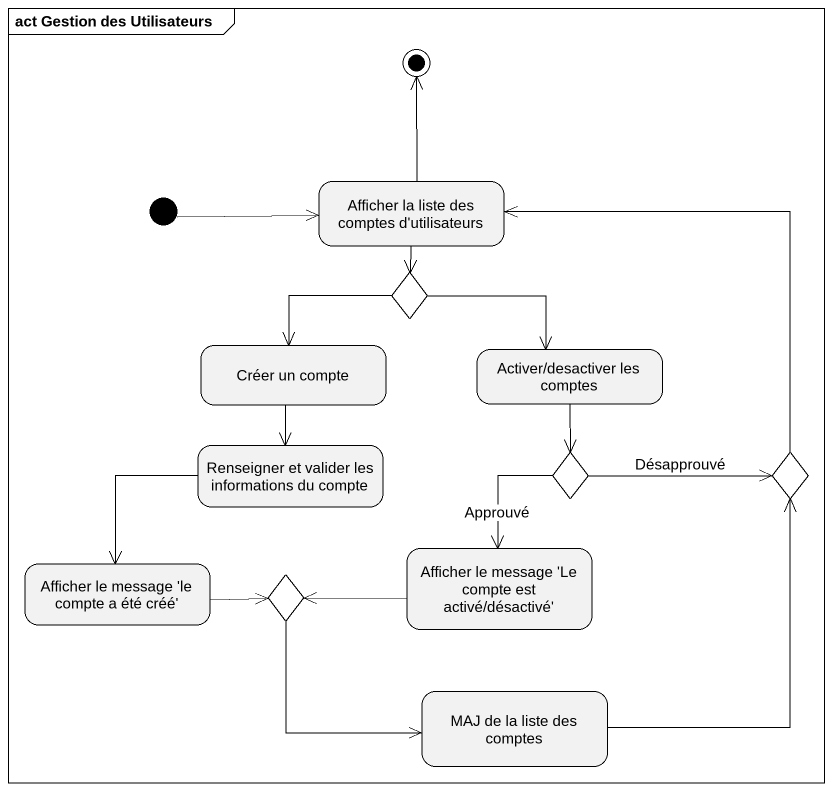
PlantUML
@startuml
mainframe act Gestion des Utilisateurs
hide empty description
state "Afficher la liste des comptes d'utilisateurs" as Afficher_la_liste_des
state choice1 <<choice>>
state "Créer un compte" as Créer_un_compte
state "Activer/desactiver les comptes" as Activer_desactiver_les
state "Renseigner et valider les informations du compte" as Renseigner_et_valider_les
state choice2 <<choice>>
state choice3 <<choice>>
state "Afficher le message 'le compte a été créé'" as Afficher_le_message_le
state "Afficher le message 'Le compte est activé/désactivé'" as Afficher_le_message_Le
state choice4 <<choice>>
state "MAJ de la liste des comptes" as MAJ_de_la_liste_des_comptes
[*] -right-> Afficher_la_liste_des
Afficher_la_liste_des --> choice1
choice1 --> Créer_un_compte
choice1 -right-> Activer_desactiver_les
Créer_un_compte --> Renseigner_et_valider_les
Activer_desactiver_les --> choice2
Renseigner_et_valider_les --> Afficher_le_message_le
choice2 -right-> choice3 : Désapprouvé
choice2 --> Afficher_le_message_Le : Approuvé
choice3 -up-> Afficher_la_liste_des
Afficher_le_message_le -right-> choice4
Afficher_le_message_Le -left-> choice4
choice4 -right-> MAJ_de_la_liste_des_comptes
MAJ_de_la_liste_des_comptes -up-> choice3
Afficher_la_liste_des -up-> [*]
@enduml
